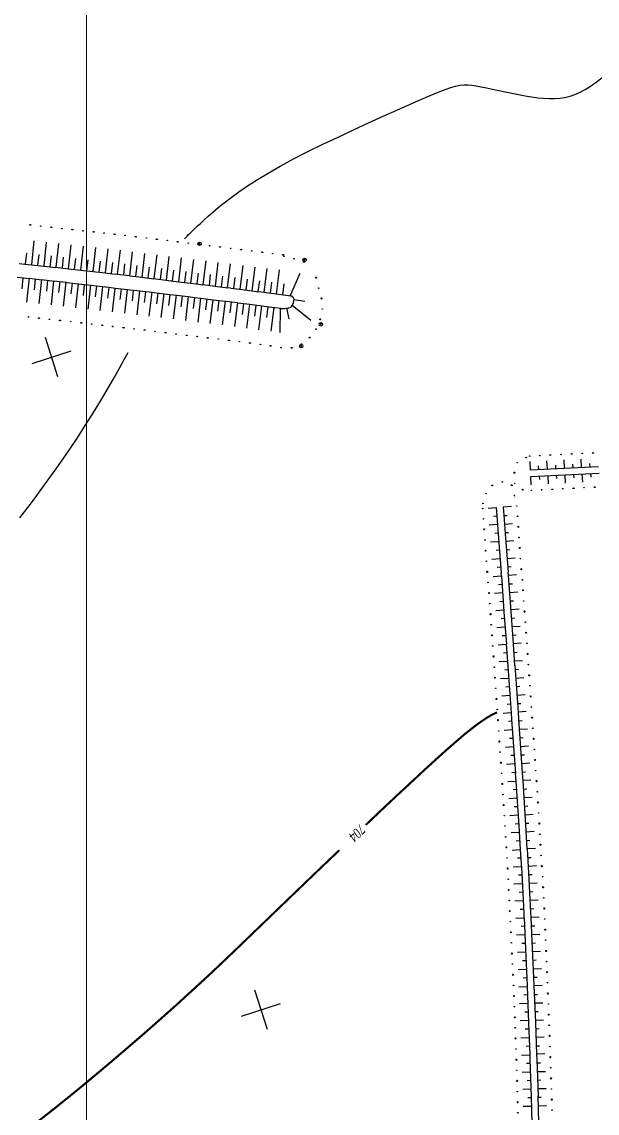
# Model space of a CAD drawing. Header units: millimetres. Extents: x 1353783 to 6492029790, y -7276956 to -512500.
# Drawn here: x 10011563 to 10019964, y -2849940 to -2834021 of the extents above; entities that cross this region are included whole.
import ezdxf

# ---------------------------------------------------------------- set-up
doc = ezdxf.new("R2010")
doc.units = ezdxf.units.MM
doc.linetypes.add('CONTI', pattern=[0])
doc.layers.get('0').update_dxf_attribs({"lineweight": 5})
for name, color, linetype in [('GOR_BUNKNOWN', 212, 'CONTI'), ('GORIZUNKNOWN', 32, 'CONTI'), ('PI_DTUNKNOWN', 250, 'CONTI'), ('SETKR', 7, 'CONTI'), ('SIT_LРЕЛЬЕФ', 7, 'CONTI'), ('Заливка', 7, 'Continuous'), ('РЕЛЬЕФ', 7, 'CONTI')]:
    doc.layers.add(name, color=color, linetype=linetype)
doc.styles.add('SHRFT', font='', dxfattribs={"width": 0.75})
doc.styles.get('SHRFT').set_extended_font_data('Times New Roman Cyr', italic=True)

# ---------------------------------------------------------------- blocks, each defined once
blk = doc.blocks.new('BL_333')
at = {"color": 0}
for p, q in [((0, -3), (0, 3)), ((-3, 0), (3, 0))]:
    blk.add_line(p, q, dxfattribs=at)
blk = doc.blocks.new('оо')
at = {"layer": 'GOR_BUNKNOWN', "color": 9, "true_color": 0xc7c8ca, "const_width": 0.15}
for points in [[(222985.133, -3431845.702), (222986.163, -3431845.232), (222987.083, -3431844.822), (222987.893, -3431844.472), (222988.603, -3431844.172), (222989.233, -3431843.932), (222989.783, -3431843.732), (222990.273, -3431843.582), (222990.713, -3431843.462), (222991.093, -3431843.382), (222991.438, -3431843.344)], [(222979.793, -3431848.232), (222981.243, -3431847.532), (222982.633, -3431846.872), (222983.943, -3431846.262), (222985.133, -3431845.702)], [(222971.763, -3431852.132), (222973.073, -3431851.492), (222974.463, -3431850.812), (222975.903, -3431850.112), (222977.393, -3431849.392)], [(222950.273, -3431861.542), (222951.563, -3431861.072), (222952.873, -3431860.572), (222954.203, -3431860.052), (222955.543, -3431859.512), (222956.863, -3431858.972), (222958.153, -3431858.432), (222959.413, -3431857.902), (222960.613, -3431857.382), (222961.753, -3431856.882), (222962.813, -3431856.412), (222963.813, -3431855.952), (222964.773, -3431855.512), (222965.703, -3431855.082), (222966.623, -3431854.642), (222967.553, -3431854.192), (222968.523, -3431853.722), (222969.533, -3431853.222), (222970.603, -3431852.702), (222971.763, -3431852.132)]]:
    blk.add_lwpolyline(points, dxfattribs=at)
at = {"layer": 'GORIZUNKNOWN', "color": 9, "true_color": 0xc7c8ca}
for points in [[(222980.253, -3431803.492), (222980.323, -3431803.452), (222980.403, -3431803.412), (222980.513, -3431803.352), (222980.643, -3431803.282), (222980.793, -3431803.212), (222980.973, -3431803.112), (222981.183, -3431803.012), (222981.423, -3431802.892), (222981.713, -3431802.762), (222982.033, -3431802.612), (222982.403, -3431802.442), (222982.823, -3431802.262), (222983.293, -3431802.062), (222983.823, -3431801.862), (222984.423, -3431801.652), (222985.093, -3431801.432), (222985.833, -3431801.212), (222986.653, -3431801.002), (222987.553, -3431800.782), (222988.543, -3431800.572), (222989.633, -3431800.372), (222990.783, -3431800.182), (222991.993, -3431800.002), (222993.213, -3431799.842), (222994.443, -3431799.682), (222995.653, -3431799.532), (222996.813, -3431799.402), (222997.903, -3431799.282), (222998.903, -3431799.182), (222999.793, -3431799.092), (223000.543, -3431799.022), (223001.173, -3431798.972), (223001.703, -3431798.942), (223002.143, -3431798.922), (223002.513, -3431798.932), (223002.833, -3431798.962), (223003.123, -3431799.022), (223003.393, -3431799.112), (223003.663, -3431799.222), (223003.953, -3431799.362), (223004.283, -3431799.542), (223004.633, -3431799.742), (223005.013, -3431799.962), (223005.423, -3431800.192), (223005.833, -3431800.432), (223006.263, -3431800.682), (223006.693, -3431800.922), (223007.123, -3431801.152), (223007.543, -3431801.372), (223007.963, -3431801.572), (223008.353, -3431801.742), (223008.743, -3431801.892), (223009.113, -3431802.002), (223009.493, -3431802.092), (223009.863, -3431802.152), (223010.243, -3431802.182), (223010.623, -3431802.172), (223011.033, -3431802.132), (223011.443, -3431802.052), (223011.893, -3431801.942), (223012.363, -3431801.792), (223012.863, -3431801.622)], [(222962.593, -3431819.192), (222963.833, -3431818.322), (222965.053, -3431817.452), (222966.213, -3431816.602), (222967.303, -3431815.762), (222968.313, -3431814.962), (222969.263, -3431814.182), (222970.143, -3431813.452), (222970.943, -3431812.752), (222971.663, -3431812.112), (222972.313, -3431811.522), (222972.893, -3431810.982), (222973.393, -3431810.512), (222973.813, -3431810.112)]]:
    blk.add_lwpolyline(points, dxfattribs=at)
at = {"layer": 'PI_DTUNKNOWN', "color": 9, "true_color": 0xc7c8ca}
for centre in [(222981.203, -3431804.162), (222988.143, -3431807.632), (222987.833, -3431812.462), (222985.983, -3431813.542)]:
    blk.add_circle(centre, 0.125, dxfattribs=at)
for p in [(222981.203, -3431804.162), (222988.143, -3431807.632), (222987.833, -3431812.462), (222985.983, -3431813.542)]:
    blk.add_point(p, dxfattribs=at)
at = {"layer": 'SIT_LРЕЛЬЕФ', "color": 9, "true_color": 0xc7c8ca}
for p, q in [((222969.753, -3431800.262), (222969.043, -3431801.862)), ((222968.963, -3431800.952), (222968.633, -3431801.682)), ((222970.583, -3431800.632), (222969.873, -3431802.232)), ((222971.403, -3431800.992), (222970.693, -3431802.592)), ((222968.213, -3431801.512), (222968.603, -3431801.682)), ((222968.603, -3431801.672), (222969.043, -3431801.872)), ((222969.043, -3431801.862), (222969.863, -3431802.232)), ((222969.783, -3431801.312), (222969.453, -3431802.042)), ((222970.613, -3431801.682), (222970.283, -3431802.412)), ((222972.233, -3431801.372), (222971.513, -3431802.972)), ((222973.053, -3431801.732), (222972.333, -3431803.332)), ((222967.773, -3431802.412), (222968.203, -3431802.602)), ((222967.863, -3431803.322), (222968.183, -3431802.592)), ((222967.893, -3431804.362), (222968.603, -3431802.762)), ((222968.203, -3431802.592), (222968.603, -3431802.772)), ((222968.603, -3431802.762), (222969.423, -3431803.132)), ((222969.873, -3431802.232), (222970.693, -3431802.602)), ((222970.693, -3431802.592), (222971.513, -3431802.962)), ((222971.433, -3431802.042), (222971.103, -3431802.772)), ((222972.253, -3431802.422), (222971.923, -3431803.152)), ((222973.073, -3431802.782), (222972.743, -3431803.512)), ((222973.883, -3431802.102), (222973.163, -3431803.702)), ((222974.703, -3431802.472), (222973.983, -3431804.072)), ((222968.693, -3431803.672), (222969.013, -3431802.942)), ((222968.723, -3431804.732), (222969.433, -3431803.132)), ((222969.433, -3431803.132), (222970.253, -3431803.502)), ((222969.523, -3431804.042), (222969.843, -3431803.312)), ((222969.543, -3431805.092), (222970.253, -3431803.492)), ((222970.253, -3431803.492), (222971.073, -3431803.862)), ((222971.513, -3431802.972), (222972.333, -3431803.342)), ((222972.333, -3431803.332), (222973.153, -3431803.702)), ((222973.903, -3431803.152), (222973.573, -3431803.882)), ((222974.723, -3431803.522), (222974.393, -3431804.252)), ((222975.533, -3431802.842), (222974.803, -3431804.432)), ((222976.343, -3431803.222), (222975.613, -3431804.812)), ((222970.343, -3431804.402), (222970.663, -3431803.672)), ((222970.363, -3431805.462), (222971.073, -3431803.862)), ((222971.073, -3431803.862), (222971.103, -3431803.872)), ((222971.103, -3431803.882), (222971.893, -3431804.242)), ((222971.153, -3431804.782), (222971.483, -3431804.062)), ((222971.173, -3431805.842), (222971.893, -3431804.242)), ((222971.893, -3431804.242), (222972.713, -3431804.612)), ((222973.163, -3431803.702), (222973.983, -3431804.072)), ((222973.983, -3431804.072), (222974.493, -3431804.302)), ((222974.493, -3431804.302), (222974.803, -3431804.442)), ((222975.543, -3431803.892), (222975.213, -3431804.622)), ((222976.353, -3431804.272), (222976.023, -3431805.002)), ((222977.163, -3431803.602), (222976.433, -3431805.192)), ((222977.983, -3431803.972), (222977.253, -3431805.562)), ((222978.793, -3431804.362), (222978.063, -3431805.952)), ((222971.973, -3431805.152), (222972.303, -3431804.432)), ((222971.993, -3431806.212), (222972.713, -3431804.612)), ((222972.713, -3431804.612), (222973.533, -3431804.982)), ((222972.793, -3431805.522), (222973.123, -3431804.802)), ((222972.813, -3431806.582), (222973.533, -3431804.982)), ((222973.533, -3431804.982), (222974.073, -3431805.222)), ((222973.613, -3431805.892), (222973.943, -3431805.172)), ((222974.803, -3431804.432), (222975.623, -3431804.812)), ((222975.613, -3431804.812), (222976.433, -3431805.192)), ((222977.173, -3431804.652), (222976.843, -3431805.382)), ((222977.993, -3431805.032), (222977.663, -3431805.762)), ((222979.613, -3431804.732), (222978.883, -3431806.322)), ((222980.433, -3431805.112), (222979.703, -3431806.702)), ((222973.633, -3431806.942), (222974.353, -3431805.352)), ((222974.073, -3431805.222), (222974.353, -3431805.352)), ((222974.353, -3431805.352), (222975.173, -3431805.722)), ((222974.433, -3431806.262), (222974.763, -3431805.542)), ((222974.453, -3431807.312), (222975.173, -3431805.722)), ((222975.173, -3431805.722), (222975.993, -3431806.092)), ((222975.253, -3431806.632), (222975.583, -3431805.912)), ((222976.433, -3431805.192), (222977.253, -3431805.572)), ((222977.253, -3431805.562), (222977.383, -3431805.622)), ((222977.383, -3431805.632), (222978.073, -3431805.952)), ((222978.063, -3431805.952), (222978.883, -3431806.332)), ((222978.803, -3431805.412), (222978.473, -3431806.142)), ((222979.623, -3431805.782), (222979.293, -3431806.512)), ((222981.253, -3431805.482), (222980.523, -3431807.072)), ((222982.063, -3431805.862), (222981.333, -3431807.452)), ((222975.273, -3431807.692), (222975.993, -3431806.102)), ((222975.993, -3431806.102), (222976.813, -3431806.472)), ((222976.073, -3431807.012), (222976.403, -3431806.292)), ((222976.093, -3431808.062), (222976.813, -3431806.472)), ((222976.813, -3431806.472), (222976.963, -3431806.542)), ((222976.883, -3431807.382), (222977.223, -3431806.652)), ((222976.963, -3431806.532), (222977.633, -3431806.842)), ((222978.883, -3431806.322), (222979.703, -3431806.702)), ((222979.703, -3431806.702), (222980.063, -3431806.872)), ((222980.443, -3431806.162), (222980.113, -3431806.892)), ((222981.263, -3431806.532), (222980.933, -3431807.262)), ((222982.883, -3431806.232), (222982.153, -3431807.822)), ((222983.713, -3431806.642), (222982.973, -3431808.222)), ((222976.893, -3431808.432), (222977.623, -3431806.842)), ((222977.623, -3431806.842), (222978.443, -3431807.222)), ((222977.693, -3431807.762), (222978.033, -3431807.032)), ((222977.713, -3431808.802), (222978.443, -3431807.212)), ((222978.443, -3431807.212), (222979.263, -3431807.592)), ((222978.513, -3431808.132), (222978.853, -3431807.402)), ((222980.063, -3431806.872), (222980.523, -3431807.082)), ((222980.523, -3431807.072), (222981.343, -3431807.452)), ((222981.333, -3431807.452), (222982.153, -3431807.832)), ((222982.073, -3431806.912), (222981.743, -3431807.642)), ((222982.903, -3431807.302), (222982.563, -3431808.022)), ((222984.523, -3431807.022), (222983.783, -3431808.602)), ((222985.333, -3431807.382), (222984.593, -3431808.972)), ((222978.533, -3431809.182), (222979.263, -3431807.592)), ((222979.263, -3431807.592), (222979.643, -3431807.772)), ((222979.343, -3431808.512), (222979.673, -3431807.792)), ((222979.353, -3431809.562), (222980.083, -3431807.972)), ((222979.643, -3431807.782), (222980.083, -3431807.982)), ((222980.083, -3431807.972), (222980.903, -3431808.352)), ((222980.163, -3431808.882), (222980.493, -3431808.162)), ((222980.163, -3431809.942), (222980.893, -3431808.352)), ((222980.893, -3431808.352), (222981.713, -3431808.732)), ((222982.153, -3431807.822), (222982.393, -3431807.932)), ((222982.393, -3431807.942), (222982.963, -3431808.212)), ((222982.973, -3431808.222), (222983.783, -3431808.602)), ((222983.723, -3431807.692), (222983.383, -3431808.412)), ((222984.533, -3431808.072), (222984.193, -3431808.792)), ((222986.153, -3431807.762), (222985.413, -3431809.352)), ((222980.973, -3431809.262), (222981.303, -3431808.542)), ((222980.983, -3431810.312), (222981.713, -3431808.722)), ((222981.713, -3431808.722), (222981.973, -3431808.842)), ((222981.793, -3431809.642), (222982.133, -3431808.912)), ((222981.803, -3431810.692), (222982.543, -3431809.112)), ((222981.973, -3431808.842), (222982.533, -3431809.102)), ((222982.543, -3431809.112), (222983.353, -3431809.492)), ((222983.783, -3431808.602), (222984.223, -3431808.812)), ((222984.223, -3431808.792), (222984.603, -3431808.972)), ((222984.593, -3431808.972), (222985.413, -3431809.352)), ((222985.343, -3431808.442), (222985.003, -3431809.162)), ((222986.163, -3431808.822), (222985.823, -3431809.552)), ((222987.503, -3431808.462), (222986.353, -3431809.782)), ((222982.613, -3431810.032), (222982.953, -3431809.302)), ((222982.613, -3431811.072), (222983.353, -3431809.492)), ((222983.353, -3431809.492), (222983.803, -3431809.702)), ((222983.413, -3431811.462), (222984.153, -3431809.872)), ((222983.423, -3431810.412), (222983.763, -3431809.682)), ((222983.803, -3431809.702), (222984.163, -3431809.872)), ((222984.153, -3431809.872), (222984.973, -3431810.252)), ((222985.413, -3431809.362), (222986.373, -3431809.817)), ((222986.463, -3431809.912), (222986.373, -3431809.817)), ((222986.513, -3431809.972), (222986.463, -3431809.912)), ((222984.223, -3431810.792), (222984.563, -3431810.062)), ((222984.233, -3431811.842), (222984.973, -3431810.252)), ((222984.833, -3431812.132), (222985.383, -3431810.472)), ((222984.973, -3431810.252), (222985.003, -3431810.262)), ((222985.003, -3431810.262), (222985.433, -3431810.462)), ((222985.383, -3431810.472), (222985.443, -3431810.492)), ((222985.443, -3431810.492), (222985.503, -3431810.512)), ((222985.503, -3431810.512), (222985.593, -3431810.532)), ((222985.593, -3431810.532), (222985.693, -3431810.552)), ((222985.693, -3431810.552), (222985.793, -3431810.582)), ((222985.743, -3431811.382), (222985.823, -3431810.582)), ((222985.793, -3431810.582), (222985.893, -3431810.592)), ((222985.893, -3431810.592), (222985.983, -3431810.602)), ((222985.983, -3431810.602), (222986.073, -3431810.602)), ((222986.073, -3431810.602), (222986.133, -3431810.592)), ((222986.133, -3431810.592), (222986.193, -3431810.562)), ((222986.193, -3431810.562), (222986.253, -3431810.522)), ((222986.253, -3431810.522), (222986.303, -3431810.472)), ((222987.223, -3431811.982), (222986.253, -3431810.522)), ((222986.303, -3431810.472), (222986.363, -3431810.412)), ((222986.363, -3431810.412), (222986.413, -3431810.352)), ((222986.413, -3431810.352), (222986.453, -3431810.282)), ((222986.453, -3431810.282), (222986.493, -3431810.212)), ((222986.493, -3431810.212), (222986.523, -3431810.152)), ((222986.543, -3431810.032), (222986.513, -3431809.972)), ((222987.233, -3431810.532), (222986.513, -3431810.172)), ((222986.523, -3431810.152), (222986.533, -3431810.082)), ((222986.533, -3431810.082), (222986.533, -3431810.032)), ((222999.293, -3431826.662), (222999.143, -3431827.242)), ((222999.143, -3431827.242), (223003.973, -3431828.532)), ((222999.743, -3431827.402), (222999.813, -3431827.162)), ((223000.353, -3431827.562), (223000.503, -3431826.982)), ((223001.563, -3431827.882), (223001.713, -3431827.302)), ((222998.873, -3431828.302), (222999.023, -3431827.722)), ((222999.023, -3431827.722), (223003.853, -3431829.012)), ((222999.623, -3431827.882), (222999.563, -3431828.122)), ((223000.233, -3431828.042), (223000.073, -3431828.622)), ((223000.833, -3431828.202), (223000.773, -3431828.442)), ((223000.953, -3431827.722), (223001.023, -3431827.482)), ((223002.163, -3431828.052), (223002.223, -3431827.802)), ((223002.763, -3431828.212), (223002.923, -3431827.632)), ((223003.373, -3431828.372), (223003.433, -3431828.132)), ((222995.363, -3431828.962), (222995.943, -3431829.102)), ((222997.453, -3431828.762), (222997.453, -3431828.782)), ((223001.443, -3431828.362), (223001.283, -3431828.942)), ((223002.043, -3431828.532), (223001.983, -3431828.772)), ((223002.643, -3431828.692), (223002.493, -3431829.272)), ((223003.253, -3431828.852), (223003.183, -3431829.092)), ((222995.803, -3431829.682), (222995.413, -3431831.292)), ((222995.793, -3431829.712), (222995.553, -3431829.652)), ((222995.943, -3431829.102), (222995.803, -3431829.682)), ((222996.293, -3431829.802), (222995.903, -3431831.412)), ((222996.283, -3431829.832), (222996.533, -3431829.892)), ((222996.433, -3431829.222), (222996.293, -3431829.802)), ((222997.013, -3431829.362), (222996.433, -3431829.222)), ((222995.653, -3431830.312), (222995.063, -3431830.172)), ((222996.143, -3431830.432), (222996.723, -3431830.582)), ((222995.353, -3431831.532), (222994.773, -3431831.392)), ((222995.413, -3431831.292), (222994.823, -3431833.742)), ((222995.503, -3431830.922), (222995.263, -3431830.862)), ((222995.903, -3431831.412), (222995.313, -3431833.862)), ((222995.993, -3431831.042), (222996.233, -3431831.102)), ((222995.213, -3431832.142), (222994.973, -3431832.082)), ((222995.843, -3431831.652), (222996.433, -3431831.792)), ((222995.063, -3431832.752), (222994.483, -3431832.612)), ((222995.553, -3431832.872), (222996.143, -3431833.012)), ((222995.703, -3431832.262), (222995.943, -3431832.322)), ((222994.193, -3431833.822), (222994.773, -3431833.962)), ((222994.923, -3431833.352), (222994.673, -3431833.292)), ((222994.813, -3431833.742), (222994.763, -3431833.962)), ((222995.413, -3431833.472), (222995.653, -3431833.532)), ((222994.773, -3431833.962), (222994.073, -3431836.842)), ((222994.623, -3431834.572), (222994.383, -3431834.512)), ((222995.263, -3431834.082), (222994.563, -3431836.962)), ((222995.303, -3431833.862), (222995.253, -3431834.082)), ((222995.843, -3431834.222), (222995.263, -3431834.082)), ((222994.483, -3431835.172), (222993.893, -3431835.032)), ((222994.973, -3431835.292), (222995.553, -3431835.442)), ((222995.113, -3431834.692), (222995.363, -3431834.752)), ((222994.333, -3431835.782), (222994.093, -3431835.722)), ((222994.823, -3431835.902), (222995.063, -3431835.962)), ((222994.073, -3431836.842), (222993.593, -3431838.822)), ((222994.183, -3431836.392), (222993.603, -3431836.252)), ((222994.033, -3431837.002), (222993.793, -3431836.942)), ((222994.563, -3431836.962), (222994.083, -3431838.942)), ((222994.673, -3431836.512), (222995.263, -3431836.652)), ((222993.883, -3431837.602), (222993.303, -3431837.462)), ((222994.373, -3431837.722), (222994.963, -3431837.872)), ((222994.523, -3431837.122), (222994.763, -3431837.182)), ((222993.733, -3431838.212), (222993.493, -3431838.152)), ((222994.223, -3431838.332), (222994.473, -3431838.392)), ((222993.003, -3431838.682), (222993.583, -3431838.822)), ((222993.433, -3431839.432), (222993.193, -3431839.372)), ((222993.583, -3431838.822), (222993.203, -3431840.372)), ((222994.073, -3431838.942), (222993.693, -3431840.492)), ((222994.653, -3431839.082), (222994.073, -3431838.942)), ((222993.283, -3431840.032), (222992.703, -3431839.892)), ((222993.773, -3431840.152), (222994.363, -3431840.302)), ((222993.923, -3431839.552), (222994.163, -3431839.612)), ((222993.213, -3431840.372), (222992.403, -3431843.682)), ((222993.703, -3431840.492), (222992.893, -3431843.802)), ((222993.143, -3431840.642), (222992.903, -3431840.582)), ((222993.633, -3431840.762), (222993.883, -3431840.822)), ((222992.993, -3431841.252), (222992.413, -3431841.102)), ((222993.483, -3431841.372), (222994.073, -3431841.512)), ((222992.703, -3431842.462), (222992.113, -3431842.322)), ((222992.853, -3431841.852), (222992.603, -3431841.802)), ((222993.193, -3431842.582), (222993.773, -3431842.722)), ((222993.343, -3431841.972), (222993.583, -3431842.032)), ((222992.553, -3431843.072), (222992.303, -3431843.012)), ((222993.043, -3431843.192), (222993.283, -3431843.252)), ((222992.283, -3431844.162), (222991.333, -3431848.002)), ((222991.823, -3431843.532), (222992.403, -3431843.672)), ((222992.403, -3431843.672), (222992.283, -3431844.162)), ((222992.893, -3431843.792), (222992.773, -3431844.282)), ((222993.473, -3431843.932), (222992.893, -3431843.792)), ((222992.103, -3431844.892), (222991.523, -3431844.752)), ((222992.773, -3431844.282), (222991.823, -3431848.122)), ((222992.253, -3431844.292), (222992.013, -3431844.232)), ((222992.743, -3431844.412), (222992.983, -3431844.472)), ((222991.953, -3431845.502), (222991.713, -3431845.442)), ((222992.443, -3431845.622), (222992.683, -3431845.682)), ((222992.593, -3431845.012), (222993.173, -3431845.162)), ((222991.803, -3431846.112), (222991.223, -3431845.962)), ((222992.293, -3431846.232), (222992.873, -3431846.372)), ((222991.503, -3431847.322), (222990.923, -3431847.182)), ((222991.653, -3431846.712), (222991.413, -3431846.652)), ((222992.143, -3431846.832), (222992.383, -3431846.892)), ((222991.353, -3431847.932), (222991.113, -3431847.872)), ((222991.323, -3431848.002), (222991.193, -3431848.532)), ((222991.823, -3431848.122), (222991.693, -3431848.652)), ((222991.843, -3431848.052), (222992.083, -3431848.112)), ((222991.993, -3431847.442), (222992.573, -3431847.582)), ((222991.203, -3431848.532), (222990.413, -3431851.702)), ((222990.623, -3431848.392), (222991.203, -3431848.532)), ((222991.693, -3431848.652), (222990.893, -3431851.822)), ((222992.273, -3431848.802), (222991.693, -3431848.652)), ((222990.903, -3431849.742), (222990.323, -3431849.602)), ((222991.053, -3431849.142), (222990.813, -3431849.082)), ((222991.543, -3431849.262), (222991.783, -3431849.322)), ((222990.753, -3431850.352), (222990.503, -3431850.292)), ((222991.233, -3431850.472), (222991.483, -3431850.532)), ((222991.393, -3431849.862), (222991.973, -3431850.012)), ((222990.603, -3431850.962), (222990.013, -3431850.812)), ((222991.083, -3431851.072), (222991.663, -3431851.222)), ((222990.293, -3431852.172), (222989.713, -3431852.022)), ((222990.413, -3431851.702), (222989.983, -3431853.382)), ((222990.453, -3431851.562), (222990.203, -3431851.502)), ((222990.893, -3431851.822), (222990.463, -3431853.492)), ((222990.933, -3431851.682), (222991.173, -3431851.742)), ((222990.143, -3431852.782), (222989.893, -3431852.722)), ((222990.623, -3431852.892), (222990.863, -3431852.952)), ((222990.773, -3431852.282), (222991.353, -3431852.432)), ((222989.403, -3431853.242), (222989.983, -3431853.392)), ((222989.983, -3431853.392), (222989.553, -3431855.062)), ((222990.473, -3431853.502), (222990.043, -3431855.192)), ((222991.053, -3431853.652), (222990.473, -3431853.502)), ((222989.673, -3431854.602), (222989.093, -3431854.452)), ((222989.833, -3431854.002), (222989.583, -3431853.932)), ((222990.323, -3431854.112), (222990.563, -3431854.172)), ((222989.553, -3431855.062), (222988.803, -3431857.892)), ((222989.513, -3431855.192), (222989.273, -3431855.132)), ((222990.033, -3431855.192), (222989.283, -3431858.022)), ((222990.003, -3431855.312), (222990.243, -3431855.382)), ((222990.163, -3431854.712), (222990.743, -3431854.862)), ((222989.353, -3431855.802), (222988.773, -3431855.642)), ((222989.843, -3431855.922), (222990.423, -3431856.072)), ((222989.033, -3431857.002), (222988.453, -3431856.852)), ((222989.193, -3431856.402), (222988.953, -3431856.342)), ((222989.683, -3431856.522), (222989.923, -3431856.582)), ((222988.873, -3431857.612), (222988.633, -3431857.542)), ((222989.523, -3431857.122), (222990.103, -3431857.282)), ((222988.723, -3431858.212), (222988.133, -3431860.402)), ((222988.143, -3431858.052), (222988.723, -3431858.212)), ((222989.203, -3431858.332), (222988.603, -3431860.532)), ((222988.803, -3431857.892), (222988.713, -3431858.222)), ((222989.283, -3431858.022), (222989.193, -3431858.342)), ((222989.783, -3431858.492), (222989.203, -3431858.332)), ((222989.363, -3431857.732), (222989.603, -3431857.792)), ((222988.393, -3431859.422), (222987.813, -3431859.262)), ((222988.563, -3431858.812), (222988.323, -3431858.752)), ((222989.043, -3431858.932), (222989.283, -3431859.002)), ((222988.233, -3431860.022), (222987.993, -3431859.952)), ((222988.873, -3431859.542), (222989.453, -3431859.692)), ((222988.123, -3431860.402), (222987.423, -3431862.982)), ((222988.063, -3431860.632), (222987.483, -3431860.482)), ((222988.603, -3431860.532), (222987.903, -3431863.112)), ((222988.553, -3431860.742), (222989.123, -3431860.902)), ((222988.713, -3431860.142), (222988.953, -3431860.212)), ((222987.733, -3431861.842), (222987.153, -3431861.682)), ((222987.893, -3431861.242), (222987.653, -3431861.172)), ((222988.383, -3431861.352), (222988.623, -3431861.412)), ((222987.563, -3431862.442), (222987.323, -3431862.382)), ((222988.223, -3431861.952), (222988.803, -3431862.112)), ((222987.403, -3431863.042), (222986.703, -3431865.582)), ((222986.823, -3431862.882), (222987.403, -3431863.042)), ((222987.883, -3431863.162), (222987.183, -3431865.712)), ((222987.433, -3431862.982), (222987.413, -3431863.042)), ((222988.463, -3431863.322), (222987.883, -3431863.162)), ((222987.903, -3431863.112), (222987.893, -3431863.162)), ((222988.053, -3431862.552), (222988.303, -3431862.622)), ((222987.233, -3431863.642), (222986.993, -3431863.582)), ((222987.713, -3431863.762), (222987.953, -3431863.832)), ((222987.073, -3431864.242), (222986.493, -3431864.082)), ((222986.903, -3431864.852), (222986.663, -3431864.782)), ((222987.553, -3431864.362), (222988.123, -3431864.522)), ((222986.703, -3431865.582), (222986.063, -3431867.852)), ((222986.733, -3431865.452), (222986.153, -3431865.292)), ((222987.213, -3431865.572), (222987.793, -3431865.732)), ((222987.383, -3431864.972), (222987.623, -3431865.032)), ((222986.573, -3431866.052), (222986.323, -3431865.982)), ((222987.183, -3431865.712), (222986.543, -3431867.982)), ((222987.053, -3431866.172), (222987.293, -3431866.242)), ((222986.403, -3431866.652), (222985.823, -3431866.492)), ((222986.233, -3431867.252), (222985.993, -3431867.182)), ((222986.883, -3431866.772), (222987.463, -3431866.932)), ((222985.483, -3431867.702), (222986.063, -3431867.862)), ((222986.063, -3431867.862), (222985.973, -3431868.182)), ((222986.553, -3431867.972), (222986.453, -3431868.322)), ((222987.133, -3431868.132), (222986.553, -3431867.972)), ((222986.713, -3431867.372), (222986.953, -3431867.442)), ((222985.973, -3431868.182), (222985.233, -3431870.772)), ((222985.893, -3431868.462), (222985.653, -3431868.392)), ((222986.453, -3431868.322), (222985.723, -3431870.912)), ((222986.383, -3431868.582), (222986.623, -3431868.652)), ((222985.723, -3431869.062), (222985.143, -3431868.902)), ((222985.543, -3431869.662), (222985.303, -3431869.592)), ((222986.213, -3431869.182), (222986.783, -3431869.352)), ((222985.373, -3431870.262), (222984.803, -3431870.102)), ((222985.863, -3431870.382), (222986.443, -3431870.552)), ((222986.033, -3431869.782), (222986.283, -3431869.852)), ((222985.233, -3431870.772), (222984.673, -3431872.672)), ((222985.213, -3431870.872), (222984.973, -3431870.802)), ((222985.703, -3431870.912), (222985.153, -3431872.782)), ((222985.693, -3431870.982), (222985.923, -3431871.052)), ((222985.033, -3431871.472), (222984.453, -3431871.302)), ((222985.513, -3431871.582), (222986.083, -3431871.752))]:
    blk.add_line(p, q, dxfattribs=at)
for centre in [(222969.833, -3431799.062), (222969.873, -3431799.082), (222970.553, -3431799.392), (222971.243, -3431799.692), (222971.293, -3431799.722), (222971.973, -3431800.032), (222972.663, -3431800.332), (222972.713, -3431800.352), (222973.393, -3431800.662), (222974.083, -3431800.962), (222974.123, -3431800.982), (222974.803, -3431801.292), (222975.493, -3431801.592), (222975.543, -3431801.622), (222976.213, -3431801.922), (222976.893, -3431802.232), (222976.943, -3431802.262), (222977.623, -3431802.572), (222978.303, -3431802.882), (222978.353, -3431802.902), (222979.033, -3431803.212), (222979.713, -3431803.532), (222979.753, -3431803.552), (222980.433, -3431803.862), (222981.113, -3431804.182), (222981.163, -3431804.202), (222981.853, -3431804.522), (222982.533, -3431804.832), (222982.573, -3431804.852), (222983.253, -3431805.172), (222967.673, -3431805.422), (222968.353, -3431805.732), (222968.393, -3431805.752), (222983.933, -3431805.492), (222983.983, -3431805.502), (222984.663, -3431805.822), (222969.083, -3431806.052), (222969.763, -3431806.362), (222969.813, -3431806.382), (222970.503, -3431806.692), (222985.343, -3431806.142), (222985.383, -3431806.162), (222986.063, -3431806.482), (222971.193, -3431807.002), (222971.233, -3431807.022), (222971.913, -3431807.332), (222986.743, -3431806.792), (222986.783, -3431806.922), (222986.793, -3431806.812), (222987.423, -3431807.312), (222972.603, -3431807.642), (222972.653, -3431807.662), (222973.323, -3431807.972), (222974.013, -3431808.282), (222974.063, -3431808.302), (222988.043, -3431807.742), (222988.073, -3431807.772), (222974.743, -3431808.612), (222975.433, -3431808.922), (222975.473, -3431808.932), (222988.533, -3431809.102), (222988.543, -3431809.142), (222976.153, -3431809.252), (222976.833, -3431809.562), (222976.873, -3431809.592), (222977.553, -3431809.912), (222988.493, -3431809.902), (222978.233, -3431810.222), (222978.283, -3431810.242), (222978.963, -3431810.552), (222988.453, -3431810.652), (222988.453, -3431810.702), (222979.643, -3431810.872), (222979.693, -3431810.882), (222980.373, -3431811.192), (222981.053, -3431811.512), (222981.103, -3431811.532), (222988.283, -3431811.432), (222981.783, -3431811.852), (222982.463, -3431812.162), (222982.503, -3431812.192), (222987.883, -3431812.112), (222987.913, -3431812.082), (222983.183, -3431812.512), (222983.853, -3431812.832), (222983.893, -3431812.862), (222986.743, -3431813.142), (222986.783, -3431813.122), (222987.403, -3431812.692), (222984.553, -3431813.192), (222985.253, -3431813.442), (222985.303, -3431813.452), (222986.043, -3431813.402), (222998.403, -3431826.452), (222999.133, -3431826.302), (222999.403, -3431826.272), (223000.123, -3431826.462), (223000.853, -3431826.662), (223000.903, -3431826.672), (222996.143, -3431827.482), (222996.193, -3431827.482), (222996.943, -3431827.462), (222997.963, -3431827.112), (222997.993, -3431827.062), (223001.623, -3431826.862), (223002.353, -3431827.062), (223002.403, -3431827.072), (223003.123, -3431827.262), (223003.853, -3431827.462), (223003.893, -3431827.472), (222995.543, -3431827.912), (222997.503, -3431827.882), (222997.523, -3431827.922), (222997.763, -3431827.832), (222994.973, -3431828.872), (222995.113, -3431828.522), (222997.473, -3431828.662), (222998.163, -3431828.442), (222998.193, -3431828.472), (222998.763, -3431828.692), (222999.483, -3431828.882), (222994.793, -3431829.602), (222997.403, -3431829.452), (223000.213, -3431829.082), (223000.263, -3431829.092), (223000.983, -3431829.282), (223001.713, -3431829.482), (223001.763, -3431829.492), (223002.483, -3431829.682), (222994.603, -3431830.372), (222994.623, -3431830.332), (222997.223, -3431830.182), (223003.213, -3431829.882), (223003.253, -3431829.892), (222994.423, -3431831.112), (222997.043, -3431830.912), (222997.043, -3431830.952), (222994.233, -3431831.882), (222994.253, -3431831.842), (222996.853, -3431831.692), (222994.053, -3431832.612), (222996.663, -3431832.462), (222996.683, -3431832.422), (222993.873, -3431833.392), (222993.883, -3431833.342), (222996.483, -3431833.192), (222993.703, -3431834.122), (222996.303, -3431833.972), (222996.313, -3431833.922), (222993.523, -3431834.892), (222993.533, -3431834.852), (222995.963, -3431835.432), (222996.133, -3431834.702), (222993.343, -3431835.622), (222995.763, -3431836.202), (222995.943, -3431835.472), (222993.153, -3431836.402), (222993.173, -3431836.352), (222995.583, -3431836.982), (222995.593, -3431836.932), (222992.973, -3431837.132), (222995.403, -3431837.712), (222992.793, -3431837.862), (222992.793, -3431837.902), (222995.223, -3431838.442), (222995.223, -3431838.482), (222992.423, -3431839.412), (222992.433, -3431839.362), (222992.613, -3431838.632), (222995.043, -3431839.212), (222992.243, -3431840.142), (222994.853, -3431839.992), (222994.863, -3431839.942), (222992.053, -3431840.912), (222992.063, -3431840.872), (222994.673, -3431840.722), (222994.673, -3431840.732), (222991.873, -3431841.642), (222994.483, -3431841.502), (222994.493, -3431841.462), (222991.683, -3431842.422), (222991.693, -3431842.372), (222994.303, -3431842.232), (222991.503, -3431843.152), (222994.113, -3431843.012), (222994.123, -3431842.962), (222991.313, -3431843.942), (222991.323, -3431843.882), (222993.933, -3431843.742), (222991.133, -3431844.672), (222993.743, -3431844.512), (222993.753, -3431844.472), (222990.933, -3431845.442), (222990.953, -3431845.402), (222993.563, -3431845.242), (222990.753, -3431846.172), (222993.373, -3431846.022), (222993.383, -3431845.972), (222990.563, -3431846.952), (222990.573, -3431846.902), (222993.193, -3431846.752), (222990.383, -3431847.682), (222992.993, -3431847.522), (222993.013, -3431847.482), (222990.183, -3431848.452), (222990.203, -3431848.402), (222992.643, -3431848.972), (222992.813, -3431848.252), (222990.003, -3431849.182), (222992.453, -3431849.762), (222992.633, -3431849.032), (222989.813, -3431849.952), (222989.823, -3431849.912), (222992.253, -3431850.532), (222992.273, -3431850.482), (222989.633, -3431850.682), (222992.073, -3431851.262), (222989.453, -3431851.412), (222991.873, -3431852.032), (222991.893, -3431851.982), (222989.063, -3431852.952), (222989.073, -3431852.902), (222989.253, -3431852.182), (222991.683, -3431852.762), (222988.873, -3431853.682), (222991.483, -3431853.532), (222991.503, -3431853.482), (222988.673, -3431854.452), (222988.693, -3431854.402), (222991.293, -3431854.262), (222988.483, -3431855.182), (222991.103, -3431855.042), (222991.113, -3431854.982), (222988.273, -3431855.962), (222988.283, -3431855.912), (222990.923, -3431855.772), (222988.083, -3431856.682), (222990.723, -3431856.542), (222990.733, -3431856.492), (222987.873, -3431857.452), (222987.883, -3431857.412), (222990.533, -3431857.272), (222987.683, -3431858.172), (222990.323, -3431858.042), (222990.343, -3431857.992), (222987.483, -3431858.942), (222987.493, -3431858.902), (222990.123, -3431858.752), (222987.283, -3431859.662), (222989.923, -3431859.522), (222989.933, -3431859.482), (222987.073, -3431860.442), (222987.083, -3431860.402), (222989.723, -3431860.242), (222986.883, -3431861.162), (222989.513, -3431861.032), (222989.523, -3431860.982), (222986.673, -3431861.942), (222986.683, -3431861.892), (222989.113, -3431862.482), (222989.313, -3431861.752), (222986.483, -3431862.662), (222988.903, -3431863.242), (222989.103, -3431862.522), (222986.273, -3431863.442), (222986.283, -3431863.392), (222988.683, -3431864.022), (222988.693, -3431863.972), (222985.873, -3431864.892), (222986.073, -3431864.162), (222988.483, -3431864.742), (222985.653, -3431865.652), (222985.853, -3431864.932), (222988.263, -3431865.512), (222988.283, -3431865.472), (222985.433, -3431866.422), (222985.443, -3431866.372), (222988.073, -3431866.232), (222985.233, -3431867.142), (222987.853, -3431867.012), (222987.873, -3431866.952), (222985.023, -3431867.862), (222985.023, -3431867.922), (222987.653, -3431867.732), (222984.813, -3431868.642), (222987.443, -3431868.502), (222987.453, -3431868.452), (222984.593, -3431869.412), (222984.613, -3431869.362), (222987.233, -3431869.222), (222984.383, -3431870.132), (222987.013, -3431869.992), (222987.033, -3431869.942), (222984.153, -3431870.892), (222984.163, -3431870.852), (222986.803, -3431870.712), (222983.943, -3431871.612), (222986.593, -3431871.472), (222986.603, -3431871.432), (222986.383, -3431872.192)]:
    blk.add_circle(centre, 0.02, dxfattribs=at)
at = {"layer": 'SETKR', "color": 9, "true_color": 0xc7c8ca, "xscale": 0.5000000000000001, "yscale": 0.5000000000000001, "zscale": 0.5000000000000001}
for p in [(222968.393, -3431808.732), (222968.393, -3431858.732)]:
    blk.add_blockref('BL_333', p, dxfattribs=at)
at = {"layer": 'GOR_BUNKNOWN', "color": 9, "true_color": 0xc7c8ca, "style": 'SHRFT', "width": 0.75}
blk.add_text('704', height=0.7125, rotation=205.75669, dxfattribs=at).set_placement((222979.403, -3431848.022))

msp = doc.modelspace()

# ---------------------------------------------------------------- linework, layer by layer
at = {"layer": 'Заливка', "color": 18, "lineweight": 13, "ltscale": 100}
msp.add_lwpolyline([(10012629, -2783696), (10012629, -2823716), (10009800, -2824810), (10015189, -2824810), (10012506, -2825771), (10012506, -2860929)], dxfattribs=at)

# ---------------------------------------------------------------- block references
at = {"layer": 'РЕЛЬЕФ', "color": 240, "lineweight": 30, "true_color": 0xed1f24, "xscale": 200.0000000000001, "yscale": 200.0000000000001, "zscale": 200.0000000000001, "rotation": 17.80578495452471}
msp.add_blockref('оо', (-242329121, 637008728), dxfattribs=at)

doc.saveas('drawing.dxf')
